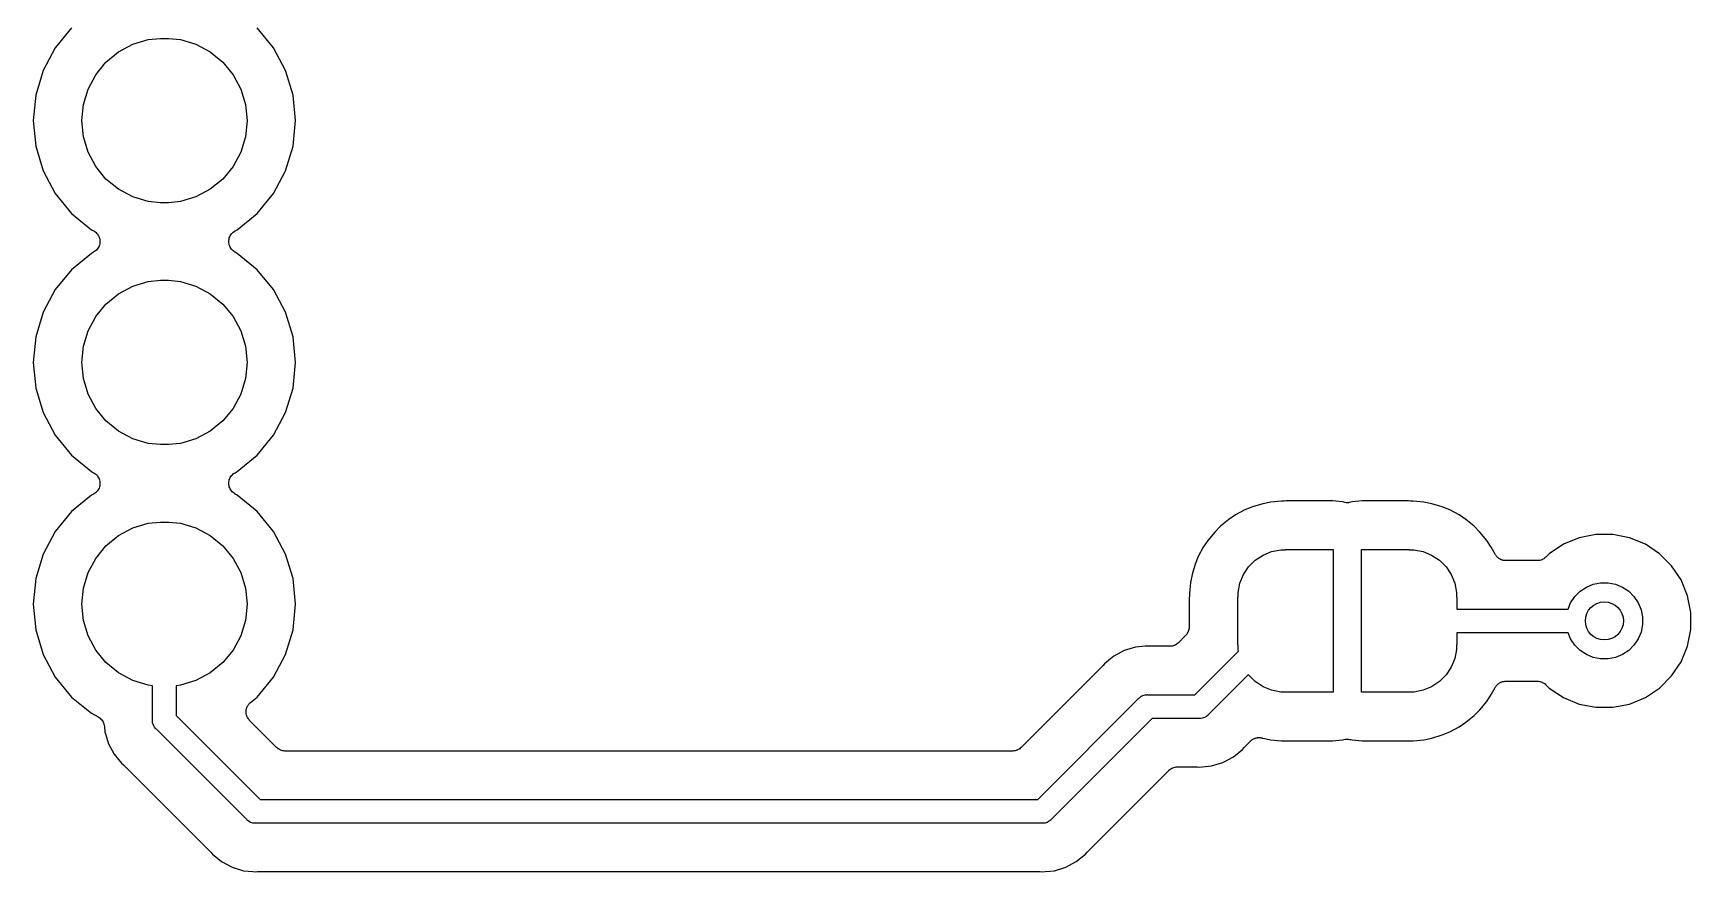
# Model space of a CAD drawing. Extents: x 1.79 to 9.66, y -5.89 to -1.5.
# Drawn here: x 5.327 to 6.012, y -5.411 to -5.064 of the extents above; entities that cross this region are included whole.
import ezdxf

# ---------------------------------------------------------------- set-up
doc = ezdxf.new("R2010")
doc.units = 0
doc.header["$MEASUREMENT"] = 0
doc.layers.add('BLACK', color=7, linetype='CONTINUOUS')

msp = doc.modelspace()

# ---------------------------------------------------------------- linework, layer by layer
at = {"layer": 'BLACK', "linetype": 'CONTINUOUS'}
for p, q in [((5.34254, -5.06183), (5.33579, -5.07005)), ((5.42602, -5.07005), (5.41927, -5.06183)), ((5.33579, -5.07005), (5.33077, -5.07943)), ((5.35675, -5.07604), (5.36192, -5.07179)), ((5.36192, -5.07179), (5.36783, -5.06863)), ((5.36783, -5.06863), (5.37424, -5.06669)), ((5.37424, -5.06669), (5.37924, -5.0662)), ((5.37924, -5.0662), (5.38258, -5.0662)), ((5.38258, -5.0662), (5.38757, -5.06669)), ((5.38757, -5.06669), (5.39398, -5.06863)), ((5.39398, -5.06863), (5.39989, -5.07179)), ((5.39989, -5.07179), (5.40506, -5.07604)), ((5.43104, -5.07943), (5.42602, -5.07005)), ((5.33077, -5.07943), (5.32769, -5.08961)), ((5.3525, -5.08122), (5.35675, -5.07604)), ((5.40506, -5.07604), (5.40931, -5.08122)), ((5.43412, -5.08961), (5.43104, -5.07943)), ((5.34934, -5.08712), (5.3525, -5.08122)), ((5.40931, -5.08122), (5.41247, -5.08712)), ((5.32769, -5.08961), (5.32664, -5.1002)), ((5.3474, -5.09353), (5.34934, -5.08712)), ((5.41247, -5.08712), (5.41441, -5.09353)), ((5.43517, -5.1002), (5.43412, -5.08961)), ((5.34674, -5.1002), (5.3474, -5.09353)), ((5.41441, -5.09353), (5.41507, -5.1002)), ((5.32664, -5.1002), (5.32769, -5.11078)), ((5.3474, -5.10686), (5.34674, -5.1002)), ((5.34934, -5.11327), (5.3474, -5.10686)), ((5.41441, -5.10686), (5.41247, -5.11327)), ((5.41507, -5.1002), (5.41441, -5.10686)), ((5.43412, -5.11078), (5.43517, -5.1002)), ((5.32769, -5.11078), (5.33077, -5.12096)), ((5.3525, -5.11918), (5.34934, -5.11327)), ((5.41247, -5.11327), (5.40931, -5.11918)), ((5.43104, -5.12096), (5.43412, -5.11078)), ((5.35675, -5.12435), (5.3525, -5.11918)), ((5.40931, -5.11918), (5.40506, -5.12435)), ((5.33077, -5.12096), (5.33579, -5.13034)), ((5.36192, -5.1286), (5.35675, -5.12435)), ((5.40506, -5.12435), (5.39989, -5.1286)), ((5.42602, -5.13034), (5.43104, -5.12096)), ((5.33579, -5.13034), (5.34254, -5.13857)), ((5.36783, -5.13176), (5.36192, -5.1286)), ((5.37424, -5.1337), (5.36783, -5.13176)), ((5.37924, -5.1342), (5.37424, -5.1337)), ((5.38258, -5.1342), (5.37924, -5.1342)), ((5.38757, -5.1337), (5.38258, -5.1342)), ((5.39398, -5.13176), (5.38757, -5.1337)), ((5.39989, -5.1286), (5.39398, -5.13176)), ((5.41927, -5.13857), (5.42602, -5.13034)), ((5.34254, -5.13857), (5.35076, -5.14531)), ((5.41105, -5.14531), (5.41927, -5.13857)), ((5.35076, -5.14531), (5.35165, -5.14579)), ((5.35165, -5.14579), (5.35169, -5.14581)), ((5.35169, -5.14581), (5.35169, -5.14581)), ((5.35169, -5.14581), (5.35169, -5.14581)), ((5.35169, -5.14581), (5.35171, -5.14582)), ((5.35171, -5.14582), (5.3521, -5.14609)), ((5.3521, -5.14609), (5.35249, -5.14636)), ((5.35249, -5.14636), (5.3525, -5.14637)), ((5.3525, -5.14637), (5.35251, -5.14637)), ((5.35251, -5.14637), (5.35284, -5.14671)), ((5.35284, -5.14671), (5.35318, -5.14706)), ((5.35318, -5.14706), (5.35318, -5.14706)), ((5.35318, -5.14706), (5.35319, -5.14707)), ((5.35319, -5.14707), (5.35345, -5.14747)), ((5.35345, -5.14747), (5.35371, -5.14787)), ((5.35371, -5.14787), (5.35372, -5.14788)), ((5.35372, -5.14788), (5.35373, -5.14789)), ((5.35373, -5.14789), (5.3539, -5.14833)), ((5.40793, -5.14827), (5.40812, -5.14783)), ((5.40812, -5.14782), (5.40813, -5.14781)), ((5.40812, -5.14783), (5.40812, -5.14782)), ((5.40813, -5.14781), (5.4084, -5.14741)), ((5.4084, -5.14741), (5.40866, -5.14702)), ((5.40866, -5.14702), (5.40867, -5.14701)), ((5.40867, -5.14701), (5.40868, -5.147)), ((5.40868, -5.147), (5.40902, -5.14666)), ((5.40902, -5.14666), (5.40935, -5.14633)), ((5.40935, -5.14633), (5.40936, -5.14632)), ((5.40936, -5.14632), (5.40937, -5.14632)), ((5.40937, -5.14632), (5.40977, -5.14605)), ((5.40977, -5.14605), (5.41017, -5.14579)), ((5.41017, -5.14579), (5.41105, -5.14531)), ((5.35165, -5.15461), (5.35076, -5.15508)), ((5.35204, -5.15434), (5.35165, -5.15461)), ((5.35244, -5.15408), (5.35204, -5.15434)), ((5.35245, -5.15407), (5.35244, -5.15408)), ((5.35246, -5.15406), (5.35245, -5.15407)), ((5.35279, -5.15373), (5.35246, -5.15406)), ((5.35313, -5.15339), (5.35279, -5.15373)), ((5.35314, -5.15338), (5.35313, -5.15339)), ((5.35315, -5.15338), (5.35314, -5.15338)), ((5.35341, -5.15298), (5.35315, -5.15338)), ((5.35368, -5.15258), (5.35341, -5.15298)), ((5.35369, -5.15257), (5.35368, -5.15258)), ((5.35388, -5.15213), (5.35369, -5.15257)), ((5.35369, -5.15257), (5.35369, -5.15257)), ((5.35406, -5.15169), (5.35388, -5.15213)), ((5.3539, -5.14833), (5.35408, -5.14877)), ((5.35407, -5.15166), (5.35406, -5.15168)), ((5.35406, -5.15168), (5.35406, -5.15169)), ((5.35416, -5.1512), (5.35407, -5.15166)), ((5.35408, -5.14877), (5.35408, -5.14879)), ((5.35408, -5.14879), (5.35409, -5.1488)), ((5.35409, -5.1488), (5.35418, -5.14926)), ((5.35426, -5.15073), (5.35416, -5.1512)), ((5.35418, -5.14926), (5.35427, -5.14973)), ((5.35427, -5.14975), (5.35426, -5.15023)), ((5.35426, -5.15023), (5.35426, -5.15071)), ((5.35426, -5.15071), (5.35426, -5.15072)), ((5.35426, -5.15072), (5.35426, -5.15073)), ((5.35427, -5.14973), (5.35427, -5.14974)), ((5.35427, -5.14974), (5.35427, -5.14975)), ((5.40754, -5.15064), (5.40755, -5.15016)), ((5.40754, -5.15065), (5.40754, -5.15064)), ((5.40754, -5.15066), (5.40754, -5.15065)), ((5.40763, -5.15113), (5.40754, -5.15066)), ((5.40755, -5.14966), (5.40765, -5.1492)), ((5.40755, -5.14967), (5.40755, -5.14966)), ((5.40755, -5.14969), (5.40755, -5.14967)), ((5.40755, -5.15016), (5.40755, -5.14969)), ((5.40772, -5.1516), (5.40763, -5.15113)), ((5.40765, -5.1492), (5.40774, -5.14873)), ((5.40773, -5.15161), (5.40772, -5.1516)), ((5.40773, -5.15162), (5.40773, -5.15161)), ((5.40791, -5.15206), (5.40773, -5.15162)), ((5.40774, -5.14873), (5.40775, -5.14872)), ((5.40775, -5.14871), (5.40793, -5.14827)), ((5.40775, -5.14872), (5.40775, -5.14871)), ((5.40809, -5.1525), (5.40791, -5.15206)), ((5.40809, -5.15251), (5.40809, -5.1525)), ((5.4081, -5.15252), (5.40809, -5.15251)), ((5.40836, -5.15292), (5.4081, -5.15252)), ((5.40862, -5.15332), (5.40836, -5.15292)), ((5.40863, -5.15333), (5.40862, -5.15332)), ((5.40863, -5.15334), (5.40863, -5.15333)), ((5.40896, -5.15367), (5.40863, -5.15334)), ((5.4093, -5.15402), (5.40896, -5.15367)), ((5.40931, -5.15403), (5.4093, -5.15402)), ((5.40932, -5.15403), (5.40931, -5.15403)), ((5.40971, -5.1543), (5.40932, -5.15403)), ((5.4101, -5.15457), (5.40971, -5.1543)), ((5.41012, -5.15458), (5.4101, -5.15457)), ((5.41017, -5.15461), (5.41012, -5.15458)), ((5.41012, -5.15458), (5.41012, -5.15458)), ((5.41012, -5.15458), (5.41012, -5.15458)), ((5.41105, -5.15508), (5.41017, -5.15461)), ((5.35076, -5.15508), (5.34254, -5.16183)), ((5.41927, -5.16183), (5.41105, -5.15508)), ((5.34254, -5.16183), (5.33579, -5.17005)), ((5.36783, -5.16863), (5.37424, -5.16669)), ((5.37424, -5.16669), (5.37924, -5.1662)), ((5.37924, -5.1662), (5.38258, -5.1662)), ((5.38258, -5.1662), (5.38757, -5.16669)), ((5.38757, -5.16669), (5.39398, -5.16863)), ((5.42602, -5.17005), (5.41927, -5.16183)), ((5.33579, -5.17005), (5.33077, -5.17943)), ((5.35675, -5.17604), (5.36192, -5.17179)), ((5.36192, -5.17179), (5.36783, -5.16863)), ((5.39398, -5.16863), (5.39989, -5.17179)), ((5.39989, -5.17179), (5.40506, -5.17604)), ((5.43104, -5.17943), (5.42602, -5.17005)), ((5.33077, -5.17943), (5.32769, -5.18961)), ((5.34934, -5.18712), (5.3525, -5.18122)), ((5.3525, -5.18122), (5.35675, -5.17604)), ((5.40506, -5.17604), (5.40931, -5.18122)), ((5.40931, -5.18122), (5.41247, -5.18712)), ((5.43412, -5.18961), (5.43104, -5.17943)), ((5.3474, -5.19353), (5.34934, -5.18712)), ((5.41247, -5.18712), (5.41441, -5.19353)), ((5.32769, -5.18961), (5.32664, -5.2002)), ((5.34674, -5.2002), (5.3474, -5.19353)), ((5.41441, -5.19353), (5.41507, -5.2002)), ((5.43517, -5.2002), (5.43412, -5.18961)), ((5.32664, -5.2002), (5.32769, -5.21078)), ((5.3474, -5.20686), (5.34674, -5.2002)), ((5.41507, -5.2002), (5.41441, -5.20686)), ((5.43412, -5.21078), (5.43517, -5.2002)), ((5.34934, -5.21327), (5.3474, -5.20686)), ((5.41441, -5.20686), (5.41247, -5.21327)), ((5.32769, -5.21078), (5.33077, -5.22096)), ((5.3525, -5.21918), (5.34934, -5.21327)), ((5.41247, -5.21327), (5.40931, -5.21918)), ((5.43104, -5.22096), (5.43412, -5.21078)), ((5.33077, -5.22096), (5.33579, -5.23034)), ((5.35675, -5.22435), (5.3525, -5.21918)), ((5.40931, -5.21918), (5.40506, -5.22435)), ((5.42602, -5.23034), (5.43104, -5.22096)), ((5.36192, -5.2286), (5.35675, -5.22435)), ((5.36783, -5.23176), (5.36192, -5.2286)), ((5.39989, -5.2286), (5.39398, -5.23176)), ((5.40506, -5.22435), (5.39989, -5.2286)), ((5.33579, -5.23034), (5.34254, -5.23857)), ((5.37424, -5.2337), (5.36783, -5.23176)), ((5.37924, -5.2342), (5.37424, -5.2337)), ((5.38258, -5.2342), (5.37924, -5.2342)), ((5.38757, -5.2337), (5.38258, -5.2342)), ((5.39398, -5.23176), (5.38757, -5.2337)), ((5.41927, -5.23857), (5.42602, -5.23034)), ((5.34254, -5.23857), (5.35076, -5.24531)), ((5.41105, -5.24531), (5.41927, -5.23857)), ((5.35076, -5.24531), (5.35165, -5.24579)), ((5.35165, -5.24579), (5.35169, -5.24581)), ((5.35169, -5.24581), (5.35169, -5.24581)), ((5.35169, -5.24581), (5.35169, -5.24581)), ((5.35169, -5.24581), (5.35171, -5.24582)), ((5.35171, -5.24582), (5.3521, -5.24609)), ((5.3521, -5.24609), (5.35249, -5.24636)), ((5.35249, -5.24636), (5.3525, -5.24637)), ((5.3525, -5.24637), (5.35251, -5.24637)), ((5.35251, -5.24637), (5.35284, -5.24671)), ((5.35284, -5.24671), (5.35318, -5.24706)), ((5.35318, -5.24706), (5.35318, -5.24706)), ((5.35318, -5.24706), (5.35319, -5.24707)), ((5.35319, -5.24707), (5.35345, -5.24747)), ((5.35345, -5.24747), (5.35371, -5.24787)), ((5.35371, -5.24787), (5.35372, -5.24788)), ((5.35372, -5.24788), (5.35373, -5.24789)), ((5.35373, -5.24789), (5.3539, -5.24833)), ((5.3539, -5.24833), (5.35408, -5.24877)), ((5.35408, -5.24877), (5.35408, -5.24879)), ((5.35408, -5.24879), (5.35409, -5.2488)), ((5.35409, -5.2488), (5.35418, -5.24926)), ((5.35426, -5.25073), (5.35416, -5.2512)), ((5.35418, -5.24926), (5.35427, -5.24973)), ((5.35427, -5.24975), (5.35426, -5.25023)), ((5.35426, -5.25023), (5.35426, -5.25071)), ((5.35426, -5.25071), (5.35426, -5.25072)), ((5.35426, -5.25072), (5.35426, -5.25073)), ((5.35427, -5.24973), (5.35427, -5.24974)), ((5.35427, -5.24974), (5.35427, -5.24975)), ((5.40754, -5.25064), (5.40755, -5.25016)), ((5.40754, -5.25065), (5.40754, -5.25064)), ((5.40754, -5.25066), (5.40754, -5.25065)), ((5.40763, -5.25113), (5.40754, -5.25066)), ((5.40755, -5.24966), (5.40765, -5.2492)), ((5.40755, -5.24967), (5.40755, -5.24966)), ((5.40755, -5.24969), (5.40755, -5.24967)), ((5.40755, -5.25016), (5.40755, -5.24969)), ((5.40765, -5.2492), (5.40774, -5.24873)), ((5.40774, -5.24873), (5.40775, -5.24872)), ((5.40775, -5.24871), (5.40793, -5.24827)), ((5.40775, -5.24872), (5.40775, -5.24871)), ((5.40793, -5.24827), (5.40812, -5.24783)), ((5.40812, -5.24782), (5.40813, -5.24781)), ((5.40812, -5.24783), (5.40812, -5.24782)), ((5.40813, -5.24781), (5.4084, -5.24741)), ((5.4084, -5.24741), (5.40866, -5.24702)), ((5.40866, -5.24702), (5.40867, -5.24701)), ((5.40867, -5.24701), (5.40868, -5.247)), ((5.40868, -5.247), (5.40902, -5.24666)), ((5.40902, -5.24666), (5.40935, -5.24633)), ((5.40935, -5.24633), (5.40936, -5.24632)), ((5.40936, -5.24632), (5.40937, -5.24632)), ((5.40937, -5.24632), (5.40977, -5.24605)), ((5.40977, -5.24605), (5.41017, -5.24579)), ((5.41017, -5.24579), (5.41105, -5.24531)), ((5.35076, -5.25508), (5.34254, -5.26183)), ((5.35165, -5.25461), (5.35076, -5.25508)), ((5.35204, -5.25434), (5.35165, -5.25461)), ((5.35244, -5.25408), (5.35204, -5.25434)), ((5.35245, -5.25407), (5.35244, -5.25408)), ((5.35246, -5.25406), (5.35245, -5.25407)), ((5.35279, -5.25373), (5.35246, -5.25406)), ((5.35313, -5.25339), (5.35279, -5.25373)), ((5.35314, -5.25338), (5.35313, -5.25339)), ((5.35315, -5.25338), (5.35314, -5.25338)), ((5.35341, -5.25298), (5.35315, -5.25338)), ((5.35368, -5.25258), (5.35341, -5.25298)), ((5.35369, -5.25257), (5.35368, -5.25258)), ((5.35388, -5.25213), (5.35369, -5.25257)), ((5.35369, -5.25257), (5.35369, -5.25257)), ((5.35406, -5.25169), (5.35388, -5.25213)), ((5.35407, -5.25166), (5.35406, -5.25168)), ((5.35406, -5.25168), (5.35406, -5.25169)), ((5.35416, -5.2512), (5.35407, -5.25166)), ((5.40772, -5.2516), (5.40763, -5.25113)), ((5.40773, -5.25161), (5.40772, -5.2516)), ((5.40773, -5.25162), (5.40773, -5.25161)), ((5.40791, -5.25206), (5.40773, -5.25162)), ((5.40809, -5.2525), (5.40791, -5.25206)), ((5.40809, -5.25251), (5.40809, -5.2525)), ((5.4081, -5.25252), (5.40809, -5.25251)), ((5.40836, -5.25292), (5.4081, -5.25252)), ((5.40862, -5.25332), (5.40836, -5.25292)), ((5.40863, -5.25333), (5.40862, -5.25332)), ((5.40863, -5.25334), (5.40863, -5.25333)), ((5.40896, -5.25367), (5.40863, -5.25334)), ((5.4093, -5.25402), (5.40896, -5.25367)), ((5.40931, -5.25403), (5.4093, -5.25402)), ((5.40932, -5.25403), (5.40931, -5.25403)), ((5.40971, -5.2543), (5.40932, -5.25403)), ((5.4101, -5.25457), (5.40971, -5.2543)), ((5.41012, -5.25458), (5.4101, -5.25457)), ((5.41017, -5.25461), (5.41012, -5.25458)), ((5.41012, -5.25458), (5.41012, -5.25458)), ((5.41012, -5.25458), (5.41012, -5.25458)), ((5.41105, -5.25508), (5.41017, -5.25461)), ((5.41927, -5.26183), (5.41105, -5.25508)), ((5.8428, -5.25753), (5.83839, -5.25797)), ((5.84353, -5.25753), (5.8428, -5.25753)), ((5.84374, -5.25751), (5.84353, -5.25753)), ((5.84395, -5.25752), (5.84374, -5.25751)), ((5.84402, -5.25751), (5.84395, -5.25752)), ((5.84473, -5.25744), (5.84402, -5.25751)), ((5.86393, -5.25744), (5.84473, -5.25744)), ((5.86809, -5.25785), (5.86393, -5.25744)), ((5.87623, -5.25744), (5.87206, -5.25785)), ((5.89542, -5.25744), (5.87623, -5.25744)), ((5.89614, -5.25751), (5.89542, -5.25744)), ((5.89635, -5.25751), (5.89614, -5.25751)), ((5.89656, -5.25753), (5.89635, -5.25751)), ((5.89663, -5.25753), (5.89656, -5.25753)), ((5.89735, -5.25753), (5.89663, -5.25753)), ((5.90176, -5.25797), (5.89735, -5.25753)), ((5.34254, -5.26183), (5.33579, -5.27005)), ((5.42602, -5.27005), (5.41927, -5.26183)), ((5.82383, -5.26329), (5.82103, -5.26516)), ((5.82774, -5.2612), (5.82383, -5.26329)), ((5.83085, -5.25991), (5.82774, -5.2612)), ((5.83509, -5.25862), (5.83085, -5.25991)), ((5.83839, -5.25797), (5.83509, -5.25862)), ((5.86863, -5.25801), (5.86809, -5.25785)), ((5.86908, -5.2581), (5.86863, -5.25801)), ((5.86953, -5.2582), (5.86908, -5.2581)), ((5.86956, -5.2582), (5.86953, -5.2582)), ((5.86958, -5.2582), (5.86956, -5.2582)), ((5.87004, -5.2582), (5.86958, -5.2582)), ((5.8705, -5.25821), (5.87004, -5.2582)), ((5.87053, -5.2582), (5.8705, -5.25821)), ((5.87056, -5.2582), (5.87053, -5.2582)), ((5.87101, -5.25811), (5.87056, -5.2582)), ((5.87146, -5.25803), (5.87101, -5.25811)), ((5.87152, -5.25801), (5.87146, -5.25803)), ((5.87153, -5.25801), (5.87152, -5.25801)), ((5.87152, -5.25801), (5.87152, -5.25801)), ((5.87152, -5.25801), (5.87152, -5.25801)), ((5.87206, -5.25785), (5.87153, -5.25801)), ((5.90507, -5.25862), (5.90176, -5.25797)), ((5.90931, -5.25991), (5.90507, -5.25862)), ((5.91242, -5.2612), (5.90931, -5.25991)), ((5.91633, -5.26329), (5.91242, -5.2612)), ((5.91913, -5.26516), (5.91633, -5.26329)), ((5.33579, -5.27005), (5.33077, -5.27943)), ((5.36192, -5.27179), (5.36783, -5.26863)), ((5.36783, -5.26863), (5.37424, -5.26669)), ((5.37424, -5.26669), (5.37924, -5.2662)), ((5.37924, -5.2662), (5.38258, -5.2662)), ((5.38258, -5.2662), (5.38757, -5.26669)), ((5.38757, -5.26669), (5.39398, -5.26863)), ((5.39398, -5.26863), (5.39989, -5.27179)), ((5.43104, -5.27943), (5.42602, -5.27005)), ((5.81522, -5.27035), (5.81241, -5.27378)), ((5.8176, -5.26797), (5.81522, -5.27035)), ((5.82103, -5.26516), (5.8176, -5.26797)), ((5.92256, -5.26797), (5.91913, -5.26516)), ((5.92494, -5.27035), (5.92256, -5.26797)), ((5.92775, -5.27378), (5.92494, -5.27035)), ((5.97286, -5.27134), (5.96595, -5.27271)), ((5.9799, -5.27134), (5.97286, -5.27134)), ((5.98681, -5.27271), (5.9799, -5.27134)), ((5.3525, -5.28122), (5.35675, -5.27604)), ((5.35675, -5.27604), (5.36192, -5.27179)), ((5.39989, -5.27179), (5.40506, -5.27604)), ((5.40506, -5.27604), (5.40931, -5.28122)), ((5.81053, -5.27658), (5.80844, -5.28049)), ((5.81241, -5.27378), (5.81053, -5.27658)), ((5.83877, -5.27841), (5.84256, -5.27765)), ((5.84256, -5.27765), (5.84449, -5.27765)), ((5.84449, -5.27765), (5.84449, -5.27756)), ((5.84449, -5.27756), (5.86417, -5.27756)), ((5.86417, -5.27756), (5.86417, -5.33661)), ((5.87598, -5.33661), (5.87598, -5.27756)), ((5.87598, -5.27756), (5.89567, -5.27756)), ((5.89567, -5.27756), (5.89567, -5.27765)), ((5.89567, -5.27765), (5.8976, -5.27765)), ((5.8976, -5.27765), (5.90138, -5.27841)), ((5.92962, -5.27658), (5.92775, -5.27378)), ((5.9312, -5.27952), (5.92962, -5.27658)), ((5.95944, -5.27541), (5.95359, -5.27932)), ((5.96595, -5.27271), (5.95944, -5.27541)), ((5.99331, -5.27541), (5.98681, -5.27271)), ((5.99917, -5.27932), (5.99331, -5.27541)), ((5.33077, -5.27943), (5.32769, -5.28961)), ((5.34934, -5.28712), (5.3525, -5.28122)), ((5.40931, -5.28122), (5.41247, -5.28712)), ((5.43412, -5.28961), (5.43104, -5.27943)), ((5.80716, -5.2836), (5.80587, -5.28785)), ((5.80844, -5.28049), (5.80716, -5.2836)), ((5.82713, -5.28796), (5.82927, -5.28476)), ((5.82927, -5.28476), (5.832, -5.28203)), ((5.832, -5.28203), (5.83521, -5.27988)), ((5.83521, -5.27988), (5.83877, -5.27841)), ((5.90138, -5.27841), (5.90495, -5.27988)), ((5.90495, -5.27988), (5.90816, -5.28203)), ((5.90816, -5.28203), (5.91089, -5.28476)), ((5.91089, -5.28476), (5.91303, -5.28796)), ((5.93132, -5.27971), (5.9312, -5.27952)), ((5.93142, -5.2799), (5.93132, -5.27971)), ((5.93159, -5.28011), (5.93142, -5.2799)), ((5.93174, -5.28033), (5.93159, -5.28011)), ((5.93189, -5.28049), (5.93174, -5.28033)), ((5.93203, -5.28066), (5.93189, -5.28049)), ((5.93224, -5.28084), (5.93203, -5.28066)), ((5.93243, -5.28102), (5.93224, -5.28084)), ((5.93261, -5.28115), (5.93243, -5.28102)), ((5.93278, -5.28129), (5.93261, -5.28115)), ((5.93301, -5.28142), (5.93278, -5.28129)), ((5.93324, -5.28157), (5.93301, -5.28142)), ((5.93344, -5.28165), (5.93324, -5.28157)), ((5.93364, -5.28176), (5.93344, -5.28165)), ((5.93389, -5.28184), (5.93364, -5.28176)), ((5.93414, -5.28194), (5.93389, -5.28184)), ((5.93435, -5.28199), (5.93414, -5.28194)), ((5.93457, -5.28206), (5.93435, -5.28199)), ((5.93483, -5.28209), (5.93457, -5.28206)), ((5.93509, -5.28214), (5.93483, -5.28209)), ((5.93531, -5.28214), (5.93509, -5.28214)), ((5.93553, -5.28216), (5.93531, -5.28214)), ((5.9356, -5.28217), (5.93553, -5.28216)), ((5.94867, -5.28217), (5.9356, -5.28217)), ((5.94913, -5.28212), (5.94867, -5.28217)), ((5.94959, -5.28208), (5.94913, -5.28212)), ((5.94962, -5.28207), (5.94959, -5.28208)), ((5.94964, -5.28207), (5.94962, -5.28207)), ((5.95009, -5.28194), (5.94964, -5.28207)), ((5.95053, -5.28181), (5.95009, -5.28194)), ((5.95055, -5.2818), (5.95053, -5.28181)), ((5.95058, -5.28179), (5.95055, -5.2818)), ((5.95099, -5.28157), (5.95058, -5.28179)), ((5.9514, -5.28136), (5.95099, -5.28157)), ((5.95142, -5.28134), (5.9514, -5.28136)), ((5.95144, -5.28133), (5.95142, -5.28134)), ((5.9518, -5.28104), (5.95144, -5.28133)), ((5.95216, -5.28075), (5.9518, -5.28104)), ((5.9522, -5.28071), (5.95216, -5.28075)), ((5.95221, -5.2807), (5.9522, -5.28071)), ((5.9522, -5.28071), (5.9522, -5.28071)), ((5.9522, -5.28071), (5.9522, -5.28071)), ((5.95359, -5.27932), (5.95221, -5.2807)), ((6.00415, -5.2843), (5.99917, -5.27932)), ((6.00806, -5.29015), (6.00415, -5.2843)), ((5.32769, -5.28961), (5.32664, -5.3002)), ((5.3474, -5.29353), (5.34934, -5.28712)), ((5.41247, -5.28712), (5.41441, -5.29353)), ((5.43517, -5.3002), (5.43412, -5.28961)), ((5.80521, -5.29115), (5.80478, -5.29556)), ((5.80587, -5.28785), (5.80521, -5.29115)), ((5.8249, -5.29531), (5.82565, -5.29153)), ((5.82565, -5.29153), (5.82713, -5.28796)), ((5.91303, -5.28796), (5.91451, -5.29153)), ((5.91451, -5.29153), (5.91526, -5.29531)), ((5.96892, -5.29313), (5.97178, -5.29194)), ((5.97178, -5.29194), (5.97483, -5.29134)), ((5.97483, -5.29134), (5.97793, -5.29134)), ((5.97793, -5.29134), (5.98097, -5.29194)), ((5.98097, -5.29194), (5.98384, -5.29313)), ((6.01075, -5.29666), (6.00806, -5.29015)), ((5.34674, -5.3002), (5.3474, -5.29353)), ((5.41441, -5.29353), (5.41507, -5.3002)), ((5.80475, -5.29677), (5.80468, -5.29749)), ((5.80468, -5.29749), (5.80468, -5.30958)), ((5.80478, -5.29635), (5.80475, -5.29656)), ((5.80475, -5.29656), (5.80475, -5.29677)), ((5.80478, -5.29556), (5.80478, -5.29628)), ((5.80478, -5.29628), (5.80478, -5.29635)), ((5.8248, -5.31693), (5.8248, -5.29724)), ((5.8248, -5.29724), (5.8249, -5.29724)), ((5.8249, -5.29724), (5.8249, -5.29531)), ((5.91526, -5.29531), (5.91526, -5.29724)), ((5.91526, -5.29724), (5.91535, -5.29724)), ((5.91535, -5.29724), (5.91535, -5.30217)), ((5.96242, -5.29963), (5.96415, -5.29705)), ((5.96415, -5.29705), (5.96634, -5.29485)), ((5.96634, -5.29485), (5.96892, -5.29313)), ((5.98384, -5.29313), (5.98642, -5.29485)), ((5.98642, -5.29485), (5.98861, -5.29705)), ((5.98861, -5.29705), (5.99033, -5.29963)), ((6.01213, -5.30357), (6.01075, -5.29666)), ((5.32664, -5.3002), (5.32769, -5.31078)), ((5.3474, -5.30686), (5.34674, -5.3002)), ((5.41507, -5.3002), (5.41441, -5.30686)), ((5.43412, -5.31078), (5.43517, -5.3002)), ((5.91535, -5.30217), (5.96137, -5.30217)), ((5.96137, -5.30217), (5.96242, -5.29963)), ((5.99033, -5.29963), (5.99152, -5.30249)), ((5.99152, -5.30249), (5.99213, -5.30554)), ((5.99213, -5.30554), (5.99213, -5.30864)), ((6.01213, -5.31061), (6.01213, -5.30357)), ((5.32769, -5.31078), (5.33077, -5.32096)), ((5.34934, -5.31327), (5.3474, -5.30686)), ((5.41441, -5.30686), (5.41247, -5.31327)), ((5.43104, -5.32096), (5.43412, -5.31078)), ((5.80381, -5.3124), (5.80351, -5.31276)), ((5.80382, -5.31238), (5.80381, -5.3124)), ((5.80384, -5.31236), (5.80382, -5.31238)), ((5.80405, -5.31195), (5.80384, -5.31236)), ((5.80428, -5.31155), (5.80405, -5.31195)), ((5.80429, -5.31152), (5.80428, -5.31155)), ((5.8043, -5.3115), (5.80429, -5.31152)), ((5.80443, -5.31106), (5.8043, -5.3115)), ((5.80457, -5.31062), (5.80443, -5.31106)), ((5.80458, -5.31059), (5.80457, -5.31062)), ((5.80463, -5.31011), (5.80458, -5.31057)), ((5.80458, -5.31057), (5.80458, -5.31059)), ((5.80468, -5.30965), (5.80463, -5.31011)), ((5.80468, -5.30958), (5.80468, -5.30959)), ((5.80468, -5.30959), (5.80468, -5.3096)), ((5.80468, -5.3096), (5.80468, -5.3096)), ((5.80468, -5.3096), (5.80468, -5.30965)), ((5.96137, -5.31201), (5.91535, -5.31201)), ((5.91535, -5.31201), (5.91535, -5.31693)), ((5.96242, -5.31455), (5.96137, -5.31201)), ((5.99152, -5.31168), (5.99033, -5.31455)), ((5.99213, -5.30864), (5.99152, -5.31168)), ((6.01075, -5.31751), (6.01213, -5.31061)), ((5.3525, -5.31918), (5.34934, -5.31327)), ((5.35675, -5.32435), (5.3525, -5.31918)), ((5.40931, -5.31918), (5.40506, -5.32435)), ((5.41247, -5.31327), (5.40931, -5.31918)), ((5.77782, -5.31938), (5.77349, -5.3217)), ((5.78252, -5.31796), (5.77782, -5.31938)), ((5.78642, -5.31757), (5.78252, -5.31796)), ((5.7874, -5.31748), (5.78642, -5.31757)), ((5.78642, -5.31757), (5.78642, -5.31757)), ((5.78838, -5.31757), (5.7874, -5.31748)), ((5.78859, -5.31757), (5.78838, -5.31757)), ((5.7888, -5.3176), (5.78859, -5.31757)), ((5.78887, -5.3176), (5.7888, -5.3176)), ((5.79666, -5.3176), (5.78887, -5.3176)), ((5.79712, -5.31755), (5.79666, -5.3176)), ((5.79758, -5.31751), (5.79712, -5.31755)), ((5.79761, -5.31751), (5.79758, -5.31751)), ((5.79763, -5.3175), (5.79761, -5.31751)), ((5.79807, -5.31737), (5.79763, -5.3175)), ((5.79852, -5.31724), (5.79807, -5.31737)), ((5.79854, -5.31723), (5.79852, -5.31724)), ((5.79857, -5.31722), (5.79854, -5.31723)), ((5.79897, -5.317), (5.79857, -5.31722)), ((5.79938, -5.31679), (5.79897, -5.317)), ((5.79941, -5.31678), (5.79938, -5.31679)), ((5.79943, -5.31676), (5.79941, -5.31678)), ((5.79979, -5.31647), (5.79943, -5.31676)), ((5.80015, -5.31618), (5.79979, -5.31647)), ((5.80018, -5.31615), (5.80015, -5.31618)), ((5.8002, -5.31613), (5.80018, -5.31615)), ((5.80018, -5.31615), (5.80018, -5.31615)), ((5.80018, -5.31615), (5.80018, -5.31615)), ((5.80322, -5.31311), (5.8002, -5.31613)), ((5.80351, -5.31276), (5.80322, -5.31311)), ((5.8249, -5.31693), (5.8248, -5.31693)), ((5.8249, -5.31886), (5.8249, -5.31693)), ((5.82504, -5.31957), (5.8249, -5.31886)), ((5.91526, -5.31886), (5.91451, -5.32264)), ((5.91535, -5.31693), (5.91526, -5.31693)), ((5.91526, -5.31693), (5.91526, -5.31886)), ((5.96415, -5.31713), (5.96242, -5.31455)), ((5.96634, -5.31932), (5.96415, -5.31713)), ((5.96892, -5.32104), (5.96634, -5.31932)), ((5.98642, -5.31932), (5.98384, -5.32104)), ((5.98861, -5.31713), (5.98642, -5.31932)), ((5.99033, -5.31455), (5.98861, -5.31713)), ((6.00806, -5.32402), (6.01075, -5.31751)), ((5.33077, -5.32096), (5.33579, -5.33034)), ((5.36192, -5.3286), (5.35675, -5.32435)), ((5.40506, -5.32435), (5.39989, -5.3286)), ((5.42602, -5.33034), (5.43104, -5.32096)), ((5.76874, -5.32594), (5.73524, -5.35944)), ((5.76887, -5.32577), (5.76874, -5.32594)), ((5.76903, -5.32563), (5.76887, -5.32577)), ((5.76907, -5.32557), (5.76903, -5.32563)), ((5.76969, -5.32481), (5.76907, -5.32557)), ((5.7721, -5.32284), (5.76969, -5.32481)), ((5.77349, -5.3217), (5.7721, -5.32284)), ((5.7721, -5.32284), (5.7721, -5.32284)), ((5.80702, -5.3376), (5.82504, -5.31957)), ((5.91303, -5.32621), (5.91089, -5.32942)), ((5.91451, -5.32264), (5.91303, -5.32621)), ((5.97178, -5.32223), (5.96892, -5.32104)), ((5.97483, -5.32283), (5.97178, -5.32223)), ((5.97793, -5.32283), (5.97483, -5.32283)), ((5.98097, -5.32223), (5.97793, -5.32283)), ((5.98384, -5.32104), (5.98097, -5.32223)), ((6.00415, -5.32987), (6.00806, -5.32402)), ((5.33579, -5.33034), (5.34254, -5.33857)), ((5.36783, -5.33176), (5.36192, -5.3286)), ((5.37424, -5.3337), (5.36783, -5.33176)), ((5.39398, -5.33176), (5.38757, -5.3337)), ((5.39989, -5.3286), (5.39398, -5.33176)), ((5.41927, -5.33857), (5.42602, -5.33034)), ((5.82921, -5.32932), (5.81271, -5.34583)), ((5.82927, -5.32942), (5.82921, -5.32932)), ((5.832, -5.33215), (5.82927, -5.32942)), ((5.83521, -5.33429), (5.832, -5.33215)), ((5.90816, -5.33215), (5.90495, -5.33429)), ((5.91089, -5.32942), (5.90816, -5.33215)), ((5.93229, -5.33329), (5.93248, -5.3331)), ((5.93248, -5.3331), (5.93267, -5.33298)), ((5.93267, -5.33298), (5.93284, -5.33284)), ((5.93284, -5.33284), (5.93307, -5.33272)), ((5.93307, -5.33272), (5.9333, -5.33257)), ((5.9333, -5.33257), (5.9335, -5.33249)), ((5.9335, -5.33249), (5.9337, -5.33239)), ((5.9337, -5.33239), (5.93396, -5.33231)), ((5.93396, -5.33231), (5.9342, -5.33221)), ((5.9342, -5.33221), (5.93442, -5.33217)), ((5.93442, -5.33217), (5.93463, -5.3321)), ((5.93463, -5.3321), (5.9349, -5.33208)), ((5.9349, -5.33208), (5.93516, -5.33203)), ((5.93516, -5.33203), (5.93538, -5.33203)), ((5.93538, -5.33203), (5.9356, -5.33201)), ((5.9356, -5.33201), (5.94867, -5.33201)), ((5.94867, -5.33201), (5.94869, -5.33201)), ((5.94869, -5.33201), (5.94869, -5.33201)), ((5.94869, -5.33201), (5.94869, -5.33201)), ((5.94869, -5.33201), (5.94874, -5.33201)), ((5.94874, -5.33201), (5.9492, -5.33206)), ((5.9492, -5.33206), (5.94966, -5.33211)), ((5.94966, -5.33211), (5.94969, -5.33211)), ((5.94969, -5.33211), (5.94971, -5.33212)), ((5.94971, -5.33212), (5.95015, -5.33226)), ((5.95015, -5.33226), (5.95059, -5.33239)), ((5.95059, -5.33239), (5.95062, -5.3324)), ((5.95062, -5.3324), (5.95064, -5.33241)), ((5.95064, -5.33241), (5.95105, -5.33264)), ((5.95105, -5.33264), (5.95145, -5.33285)), ((5.95145, -5.33285), (5.95147, -5.33287)), ((5.95147, -5.33287), (5.9515, -5.33288)), ((5.9515, -5.33288), (5.95185, -5.33318)), ((5.99917, -5.33485), (6.00415, -5.32987)), ((5.34254, -5.33857), (5.35076, -5.34531)), ((5.37598, -5.33388), (5.37424, -5.3337)), ((5.37598, -5.34804), (5.37598, -5.33388)), ((5.38757, -5.3337), (5.38583, -5.33388)), ((5.38583, -5.33388), (5.38583, -5.34624)), ((5.41649, -5.34085), (5.41927, -5.33857)), ((5.74206, -5.38091), (5.78375, -5.33921)), ((5.78375, -5.33921), (5.7839, -5.33902)), ((5.7839, -5.33902), (5.7841, -5.33886)), ((5.7841, -5.33886), (5.78465, -5.33841)), ((5.78465, -5.33841), (5.78551, -5.33795)), ((5.78551, -5.33795), (5.78553, -5.33794)), ((5.78553, -5.33794), (5.78644, -5.33767)), ((5.78644, -5.33767), (5.78716, -5.3376)), ((5.78716, -5.3376), (5.7874, -5.33757)), ((5.78716, -5.3376), (5.78716, -5.3376)), ((5.7874, -5.33757), (5.78764, -5.3376)), ((5.78764, -5.3376), (5.80702, -5.3376)), ((5.83877, -5.33577), (5.83521, -5.33429)), ((5.84256, -5.33652), (5.83877, -5.33577)), ((5.84449, -5.33652), (5.84256, -5.33652)), ((5.84449, -5.33661), (5.84449, -5.33652)), ((5.86417, -5.33661), (5.84449, -5.33661)), ((5.89567, -5.33661), (5.87598, -5.33661)), ((5.8976, -5.33652), (5.89567, -5.33652)), ((5.89567, -5.33652), (5.89567, -5.33661)), ((5.90138, -5.33577), (5.8976, -5.33652)), ((5.90495, -5.33429), (5.90138, -5.33577)), ((5.92775, -5.34039), (5.92962, -5.33759)), ((5.92962, -5.33759), (5.9312, -5.33465)), ((5.9312, -5.33465), (5.93123, -5.33459)), ((5.93123, -5.33459), (5.93135, -5.33441)), ((5.93135, -5.33441), (5.93146, -5.33421)), ((5.93146, -5.33421), (5.93163, -5.33401)), ((5.93163, -5.33401), (5.93178, -5.33379)), ((5.93178, -5.33379), (5.93194, -5.33363)), ((5.93194, -5.33363), (5.93208, -5.33346)), ((5.93208, -5.33346), (5.93229, -5.33329)), ((5.95185, -5.33318), (5.95221, -5.33347)), ((5.95221, -5.33347), (5.95359, -5.33485)), ((5.95359, -5.33485), (5.95944, -5.33877)), ((5.95944, -5.33877), (5.96595, -5.34146)), ((5.98681, -5.34146), (5.99331, -5.33877)), ((5.99331, -5.33877), (5.99917, -5.33485)), ((5.35076, -5.34531), (5.35348, -5.34677)), ((5.35348, -5.34677), (5.3535, -5.34678)), ((5.3535, -5.34678), (5.3535, -5.34678)), ((5.3535, -5.34678), (5.3535, -5.34678)), ((5.3535, -5.34678), (5.35354, -5.3468)), ((5.35354, -5.3468), (5.35393, -5.34707)), ((5.38583, -5.34624), (5.42049, -5.38091)), ((5.41466, -5.34467), (5.41468, -5.34444)), ((5.41468, -5.34493), (5.41466, -5.34467)), ((5.41468, -5.34421), (5.41474, -5.34395)), ((5.41468, -5.34444), (5.41468, -5.34421)), ((5.41468, -5.34519), (5.41468, -5.34493)), ((5.41472, -5.34541), (5.41468, -5.34519)), ((5.41474, -5.34564), (5.41472, -5.34541)), ((5.41474, -5.34395), (5.41476, -5.3437)), ((5.41482, -5.34589), (5.41474, -5.34564)), ((5.41476, -5.3437), (5.41483, -5.34348)), ((5.41487, -5.34614), (5.41482, -5.34589)), ((5.41483, -5.34348), (5.41488, -5.34325)), ((5.41495, -5.34636), (5.41487, -5.34614)), ((5.41488, -5.34325), (5.41498, -5.34301)), ((5.41502, -5.34657), (5.41495, -5.34636)), ((5.41498, -5.34301), (5.41506, -5.34276)), ((5.41514, -5.34681), (5.41502, -5.34657)), ((5.41506, -5.34276), (5.41517, -5.34256)), ((5.41523, -5.34705), (5.41514, -5.34681)), ((5.41517, -5.34256), (5.41525, -5.34235)), ((5.41525, -5.34235), (5.4154, -5.34214)), ((5.4154, -5.34214), (5.41552, -5.34191)), ((5.41552, -5.34191), (5.41567, -5.34173)), ((5.41567, -5.34173), (5.4158, -5.34154)), ((5.4158, -5.34154), (5.41598, -5.34136)), ((5.41598, -5.34136), (5.41615, -5.34116)), ((5.41615, -5.34116), (5.41633, -5.34101)), ((5.41633, -5.34101), (5.41649, -5.34085)), ((5.8118, -5.34663), (5.81095, -5.34709)), ((5.81255, -5.34602), (5.8118, -5.34663)), ((5.81271, -5.34583), (5.81255, -5.34602)), ((5.91913, -5.34901), (5.92256, -5.3462)), ((5.92256, -5.3462), (5.92494, -5.34382)), ((5.92494, -5.34382), (5.92775, -5.34039)), ((5.96595, -5.34146), (5.97286, -5.34283)), ((5.97286, -5.34283), (5.9799, -5.34283)), ((5.9799, -5.34283), (5.98681, -5.34146)), ((5.35393, -5.34707), (5.35431, -5.34732)), ((5.35431, -5.34732), (5.35433, -5.34734)), ((5.35433, -5.34734), (5.35435, -5.34735)), ((5.35435, -5.34735), (5.35467, -5.34769)), ((5.35467, -5.34769), (5.355, -5.34802)), ((5.355, -5.34802), (5.35501, -5.34804)), ((5.35501, -5.34804), (5.35503, -5.34805)), ((5.35503, -5.34805), (5.35528, -5.34844)), ((5.35528, -5.34844), (5.35554, -5.34883)), ((5.35554, -5.34883), (5.35555, -5.34885)), ((5.35555, -5.34885), (5.35556, -5.34887)), ((5.35556, -5.34887), (5.35573, -5.3493)), ((5.35573, -5.3493), (5.35591, -5.34973)), ((5.35591, -5.34973), (5.35592, -5.34975)), ((5.35592, -5.34975), (5.35592, -5.34978)), ((5.35592, -5.34978), (5.35601, -5.35023)), ((5.35601, -5.35023), (5.3561, -5.35069)), ((5.3561, -5.35069), (5.35634, -5.35317)), ((5.35634, -5.35317), (5.35651, -5.35373)), ((5.37596, -5.34828), (5.37598, -5.34804)), ((5.37598, -5.34852), (5.37596, -5.34828)), ((5.37604, -5.34905), (5.37598, -5.34852)), ((5.37606, -5.34924), (5.37604, -5.34905)), ((5.37634, -5.35017), (5.37606, -5.34924)), ((5.37679, -5.35103), (5.37634, -5.35017)), ((5.37725, -5.35159), (5.37679, -5.35103)), ((5.37741, -5.35178), (5.37725, -5.35159)), ((5.3776, -5.35193), (5.37741, -5.35178)), ((5.4148, -5.38914), (5.3776, -5.35193)), ((5.41536, -5.34724), (5.41523, -5.34705)), ((5.41547, -5.34744), (5.41536, -5.34724)), ((5.41563, -5.34764), (5.41547, -5.34744)), ((5.41577, -5.34786), (5.41563, -5.34764)), ((5.41593, -5.34803), (5.41577, -5.34786)), ((5.41607, -5.3482), (5.41593, -5.34803)), ((5.41612, -5.34825), (5.41607, -5.3482)), ((5.42731, -5.35944), (5.41612, -5.34825)), ((5.78944, -5.34744), (5.74775, -5.38914)), ((5.80881, -5.34744), (5.78944, -5.34744)), ((5.80906, -5.34746), (5.80881, -5.34744)), ((5.8093, -5.34744), (5.80906, -5.34746)), ((5.81002, -5.34737), (5.8093, -5.34744)), ((5.8093, -5.34744), (5.8093, -5.34744)), ((5.81095, -5.34709), (5.81002, -5.34737)), ((5.90931, -5.35426), (5.91242, -5.35297)), ((5.91242, -5.35297), (5.91633, -5.35088)), ((5.91633, -5.35088), (5.91913, -5.34901)), ((5.35651, -5.35373), (5.35651, -5.35373)), ((5.35651, -5.35373), (5.35777, -5.35786)), ((5.35777, -5.35786), (5.36008, -5.36219)), ((5.42767, -5.35973), (5.42731, -5.35944)), ((5.42802, -5.36003), (5.42767, -5.35973)), ((5.42804, -5.36004), (5.42802, -5.36003)), ((5.42806, -5.36006), (5.42804, -5.36004)), ((5.42847, -5.36028), (5.42806, -5.36006)), ((5.42888, -5.3605), (5.42847, -5.36028)), ((5.4289, -5.36051), (5.42888, -5.3605)), ((5.42892, -5.36052), (5.4289, -5.36051)), ((5.42937, -5.36066), (5.42892, -5.36052)), ((5.73361, -5.36053), (5.73358, -5.36054)), ((5.73401, -5.36031), (5.73361, -5.36053)), ((5.73442, -5.3601), (5.73401, -5.36031)), ((5.73444, -5.36008), (5.73442, -5.3601)), ((5.73447, -5.36007), (5.73444, -5.36008)), ((5.73483, -5.35978), (5.73447, -5.36007)), ((5.73519, -5.35949), (5.73483, -5.35978)), ((5.73522, -5.35945), (5.73519, -5.35949)), ((5.73524, -5.35944), (5.73522, -5.35945)), ((5.73522, -5.35945), (5.73522, -5.35945)), ((5.73522, -5.35945), (5.73522, -5.35945)), ((5.82297, -5.36334), (5.82676, -5.36023)), ((5.82676, -5.36023), (5.82739, -5.35947)), ((5.82739, -5.35947), (5.82743, -5.35941)), ((5.82743, -5.35941), (5.82758, -5.35927)), ((5.82758, -5.35927), (5.82772, -5.3591)), ((5.82772, -5.3591), (5.83004, -5.35678)), ((5.83004, -5.35678), (5.83009, -5.35673)), ((5.83009, -5.35673), (5.83026, -5.35659)), ((5.83026, -5.35659), (5.83042, -5.35644)), ((5.83042, -5.35644), (5.83064, -5.35629)), ((5.83064, -5.35629), (5.83085, -5.35612)), ((5.83085, -5.35612), (5.83105, -5.35602)), ((5.83105, -5.35602), (5.83123, -5.3559)), ((5.83123, -5.3559), (5.83148, -5.3558)), ((5.83148, -5.3558), (5.83172, -5.35567)), ((5.83172, -5.35567), (5.83193, -5.35561)), ((5.83193, -5.35561), (5.83214, -5.35553)), ((5.83214, -5.35553), (5.8324, -5.35547)), ((5.8324, -5.35547), (5.83266, -5.3554)), ((5.83266, -5.3554), (5.83288, -5.35538)), ((5.83288, -5.35538), (5.83309, -5.35534)), ((5.83309, -5.35534), (5.83336, -5.35534)), ((5.83336, -5.35534), (5.83363, -5.35531)), ((5.83363, -5.35531), (5.83385, -5.35534)), ((5.83385, -5.35534), (5.83407, -5.35534)), ((5.83407, -5.35534), (5.83433, -5.35539)), ((5.83433, -5.35539), (5.8346, -5.35542)), ((5.8346, -5.35542), (5.83481, -5.35549)), ((5.83481, -5.35549), (5.83503, -5.35553)), ((5.83503, -5.35553), (5.83509, -5.35555)), ((5.83509, -5.35555), (5.83839, -5.35621)), ((5.83839, -5.35621), (5.8428, -5.35664)), ((5.8428, -5.35664), (5.84353, -5.35664)), ((5.84353, -5.35664), (5.8436, -5.35664)), ((5.8436, -5.35664), (5.8438, -5.35666)), ((5.8438, -5.35666), (5.84402, -5.35666)), ((5.84402, -5.35666), (5.84473, -5.35674)), ((5.84473, -5.35674), (5.86393, -5.35674)), ((5.86393, -5.35674), (5.86809, -5.35632)), ((5.86809, -5.35632), (5.86863, -5.35616)), ((5.86863, -5.35616), (5.86864, -5.35616)), ((5.86864, -5.35616), (5.86869, -5.35614)), ((5.86864, -5.35616), (5.86864, -5.35616)), ((5.86864, -5.35616), (5.86864, -5.35616)), ((5.86869, -5.35614), (5.86915, -5.35606)), ((5.86915, -5.35606), (5.8696, -5.35597)), ((5.8696, -5.35597), (5.86963, -5.35597)), ((5.86963, -5.35597), (5.86965, -5.35597)), ((5.86965, -5.35597), (5.87012, -5.35597)), ((5.87012, -5.35597), (5.87057, -5.35597)), ((5.87057, -5.35597), (5.8706, -5.35598)), ((5.8706, -5.35598), (5.87063, -5.35598)), ((5.87063, -5.35598), (5.87108, -5.35607)), ((5.87108, -5.35607), (5.87153, -5.35616)), ((5.87153, -5.35616), (5.87206, -5.35632)), ((5.87206, -5.35632), (5.87623, -5.35674)), ((5.87623, -5.35674), (5.89542, -5.35674)), ((5.89542, -5.35674), (5.89614, -5.35666)), ((5.89614, -5.35666), (5.89621, -5.35666)), ((5.89621, -5.35666), (5.89642, -5.35666)), ((5.89642, -5.35666), (5.89663, -5.35664)), ((5.89663, -5.35664), (5.89735, -5.35664)), ((5.89735, -5.35664), (5.90176, -5.35621)), ((5.90176, -5.35621), (5.90507, -5.35555)), ((5.90507, -5.35555), (5.90931, -5.35426)), ((5.36008, -5.36219), (5.36193, -5.36444)), ((5.36193, -5.36444), (5.3632, -5.36599)), ((5.3632, -5.36599), (5.36396, -5.36661)), ((5.36396, -5.36661), (5.36401, -5.36666)), ((5.36401, -5.36666), (5.36416, -5.36681)), ((5.36416, -5.36681), (5.36432, -5.36694)), ((5.36432, -5.36694), (5.39979, -5.40241)), ((5.42981, -5.3608), (5.42937, -5.36066)), ((5.42983, -5.3608), (5.42981, -5.3608)), ((5.42986, -5.36081), (5.42983, -5.3608)), ((5.43032, -5.36085), (5.42986, -5.36081)), ((5.43078, -5.36091), (5.43032, -5.36085)), ((5.43083, -5.36091), (5.43078, -5.36091)), ((5.43085, -5.36091), (5.43083, -5.36091)), ((5.43083, -5.36091), (5.43083, -5.36091)), ((5.43083, -5.36091), (5.43083, -5.36091)), ((5.7317, -5.36091), (5.43085, -5.36091)), ((5.73216, -5.36086), (5.7317, -5.36091)), ((5.73262, -5.36082), (5.73216, -5.36086)), ((5.73265, -5.36081), (5.73262, -5.36082)), ((5.73267, -5.36081), (5.73265, -5.36081)), ((5.73311, -5.36068), (5.73267, -5.36081)), ((5.73356, -5.36055), (5.73311, -5.36068)), ((5.73358, -5.36054), (5.73356, -5.36055)), ((5.81004, -5.36746), (5.81394, -5.36708)), ((5.81394, -5.36708), (5.81864, -5.36566)), ((5.81864, -5.36566), (5.82297, -5.36334)), ((5.76276, -5.40241), (5.79626, -5.36891)), ((5.79626, -5.36891), (5.79627, -5.36889)), ((5.79627, -5.36889), (5.79631, -5.36886)), ((5.79627, -5.36889), (5.79627, -5.36889)), ((5.79627, -5.36889), (5.79627, -5.36889)), ((5.79631, -5.36886), (5.79667, -5.36857)), ((5.79667, -5.36857), (5.79703, -5.36828)), ((5.79703, -5.36828), (5.79705, -5.36826)), ((5.79705, -5.36826), (5.79707, -5.36825)), ((5.79707, -5.36825), (5.79748, -5.36803)), ((5.79748, -5.36803), (5.79789, -5.36782)), ((5.79789, -5.36782), (5.79792, -5.36781)), ((5.79792, -5.36781), (5.79794, -5.3678)), ((5.79794, -5.3678), (5.79838, -5.36767)), ((5.79838, -5.36767), (5.79882, -5.36754)), ((5.79882, -5.36754), (5.79885, -5.36753)), ((5.79885, -5.36753), (5.79888, -5.36753)), ((5.79888, -5.36753), (5.79934, -5.36749)), ((5.79934, -5.36749), (5.7998, -5.36744)), ((5.7998, -5.36744), (5.80759, -5.36744)), ((5.80759, -5.36744), (5.80766, -5.36744)), ((5.80766, -5.36744), (5.80787, -5.36746)), ((5.80787, -5.36746), (5.80808, -5.36747)), ((5.80808, -5.36747), (5.80906, -5.36756)), ((5.80906, -5.36756), (5.81003, -5.36747)), ((5.81003, -5.36747), (5.81004, -5.36746)), ((5.42049, -5.38091), (5.74206, -5.38091)), ((5.41496, -5.38932), (5.4148, -5.38914)), ((5.41514, -5.38948), (5.41496, -5.38932)), ((5.4157, -5.38994), (5.41514, -5.38948)), ((5.41634, -5.39028), (5.4157, -5.38994)), ((5.41656, -5.3904), (5.41634, -5.39028)), ((5.41749, -5.39068), (5.41656, -5.3904)), ((5.41821, -5.39075), (5.41749, -5.39068)), ((5.41845, -5.39077), (5.41821, -5.39075)), ((5.41821, -5.39075), (5.41821, -5.39075)), ((5.41869, -5.39075), (5.41845, -5.39077)), ((5.74385, -5.39075), (5.41869, -5.39075)), ((5.74409, -5.39077), (5.74385, -5.39075)), ((5.74434, -5.39075), (5.74409, -5.39077)), ((5.74506, -5.39068), (5.74434, -5.39075)), ((5.74434, -5.39075), (5.74434, -5.39075)), ((5.74599, -5.3904), (5.74506, -5.39068)), ((5.74684, -5.38994), (5.74599, -5.3904)), ((5.74759, -5.38932), (5.74684, -5.38994)), ((5.74775, -5.38914), (5.74759, -5.38932)), ((5.39979, -5.40241), (5.39984, -5.40246)), ((5.39984, -5.40246), (5.39997, -5.40262)), ((5.39997, -5.40262), (5.40012, -5.40277)), ((5.40012, -5.40277), (5.40074, -5.40353)), ((5.40074, -5.40353), (5.40454, -5.40665)), ((5.40454, -5.40665), (5.40887, -5.40896)), ((5.75368, -5.40896), (5.75801, -5.40665)), ((5.75801, -5.40665), (5.7618, -5.40353)), ((5.7618, -5.40353), (5.76243, -5.40277)), ((5.76243, -5.40277), (5.76247, -5.40272)), ((5.76247, -5.40272), (5.76262, -5.40257)), ((5.76262, -5.40257), (5.76276, -5.40241)), ((5.40887, -5.40896), (5.41357, -5.41039)), ((5.41357, -5.41039), (5.41747, -5.41077)), ((5.41747, -5.41077), (5.41747, -5.41077)), ((5.41747, -5.41077), (5.41845, -5.41087)), ((5.41845, -5.41087), (5.41943, -5.41077)), ((5.41943, -5.41077), (5.4195, -5.41077)), ((5.4195, -5.41077), (5.41971, -5.41077)), ((5.41971, -5.41077), (5.41992, -5.41075)), ((5.41992, -5.41075), (5.74263, -5.41075)), ((5.74263, -5.41075), (5.74269, -5.41075)), ((5.74269, -5.41075), (5.7429, -5.41077)), ((5.7429, -5.41077), (5.74312, -5.41077)), ((5.74312, -5.41077), (5.74409, -5.41087)), ((5.74409, -5.41087), (5.74507, -5.41077)), ((5.74507, -5.41077), (5.74508, -5.41077)), ((5.74508, -5.41077), (5.74898, -5.41039)), ((5.74898, -5.41039), (5.75368, -5.40896))]:
    msp.add_line(p, q, dxfattribs=at)
at = {"layer": 'BLACK'}
msp.add_circle((5.97638, -5.30709), 0.00787, dxfattribs=at)

doc.saveas('drawing.dxf')
